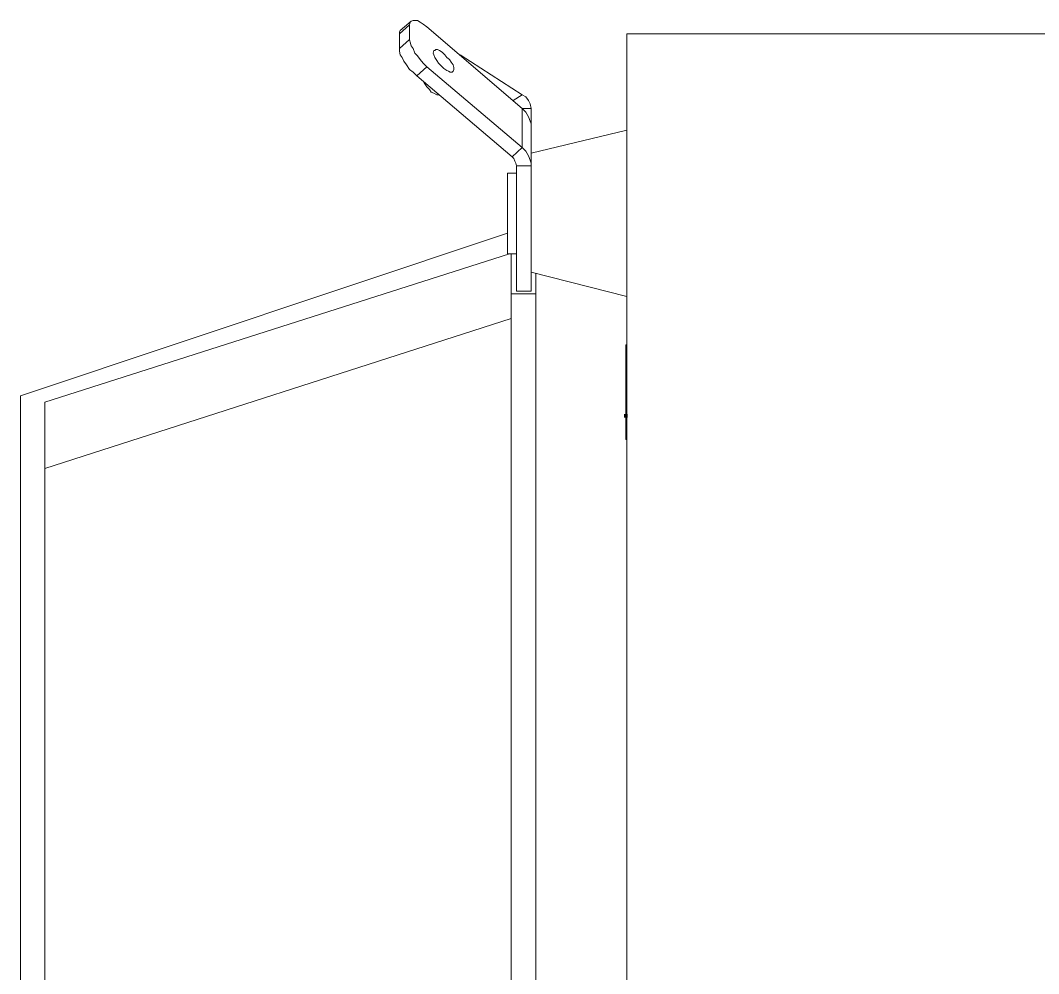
# Model space of a CAD drawing. Header units: millimetres. Extents: x 1341 to 37388, y -13954 to 1849.
# Drawn here: x 29024.7 to 29379, y -86.3 to 245.5 of the extents above; entities that cross this region are included whole.
import ezdxf

# ---------------------------------------------------------------- set-up
doc = ezdxf.new("R2010")
doc.units = ezdxf.units.MM
doc.layers.add('COMPONENTE', color=3, linetype='Continuous')

# ---------------------------------------------------------------- blocks, each defined once
blk = doc.blocks.new('TRANFORMADOR_IP00_TRAEL_VISTA_FRONT')
at = {"layer": 'COMPONENTE', "linetype": 'Continuous', "lineweight": 0}
blk.add_hatch(color=256, dxfattribs=at).paths.add_polyline_path([(4810.57, 3233.5), (4810.57, 3232.23), (4811.83, 3232.23), (4811.83, 3233.5)])
for points in [[(4736.55, 3370.14), (4732.76, 3366.98)], [(4736.24, 3369.83), (4735.92, 3368.88)], [(4736.55, 3370.14), (4736.24, 3369.83)], [(4737.19, 3370.46), (4736.55, 3370.14)], [(4737.82, 3370.46), (4737.19, 3370.46)], [(4738.77, 3370.46), (4737.82, 3370.46)], [(4739.72, 3369.83), (4738.77, 3370.46)], [(4740.66, 3369.19), (4739.72, 3369.83)], [(4741.93, 3368.25), (4740.66, 3369.19)], [(4735.92, 3368.88), (4732.44, 3365.72)], [(4732.76, 3366.98), (4732.44, 3366.35), (4732.44, 3365.72)], [(4732.44, 3360.65), (4732.44, 3365.72)], [(4735.92, 3363.82), (4735.92, 3368.88)], [(4741.93, 3368.25), (4775.14, 3339.78)], [(4811.52, 3365.72), (4811.52, 2503.14)], [(4811.52, 3365.72), (4969.12, 3365.72)], [(4732.44, 3360.65), (4735.92, 3363.82)], [(4735.92, 3363.82), (4736.24, 3362.87)], [(4736.24, 3362.87), (4736.55, 3361.6)], [(4732.44, 3359.71), (4732.44, 3360.65)], [(4732.76, 3358.44), (4732.44, 3359.71)], [(4736.55, 3361.6), (4737.19, 3360.65)], [(4737.19, 3360.65), (4737.82, 3359.07)], [(4737.82, 3359.07), (4738.77, 3358.12)], [(4744.14, 3359.07), (4744.46, 3360.02)], [(4744.46, 3358.44), (4744.14, 3359.07)], [(4744.46, 3360.02), (4744.78, 3360.02)], [(4744.78, 3360.02), (4745.09, 3360.34)], [(4745.09, 3360.34), (4745.73, 3360.34)], [(4745.73, 3360.34), (4746.36, 3360.02)], [(4746.36, 3360.02), (4747.31, 3359.39)], [(4747.31, 3359.39), (4748.26, 3358.44)], [(4733.39, 3357.49), (4732.76, 3358.44)], [(4734.02, 3356.23), (4733.39, 3357.49)], [(4734.97, 3354.96), (4734.02, 3356.23)], [(4738.77, 3358.12), (4739.72, 3356.86)], [(4739.72, 3356.86), (4740.66, 3355.59)], [(4740.66, 3355.59), (4741.93, 3354.33)], [(4744.78, 3357.49), (4744.46, 3358.44)], [(4745.41, 3356.54), (4744.78, 3357.49)], [(4746.04, 3355.59), (4745.41, 3356.54)], [(4746.99, 3354.64), (4746.04, 3355.59)], [(4748.26, 3358.44), (4748.89, 3357.49)], [(4748.89, 3357.49), (4749.84, 3356.86)], [(4749.84, 3356.86), (4750.47, 3355.91)], [(4750.47, 3355.91), (4751.1, 3354.96)], [(4753.63, 3358.44), (4775.14, 3344.52)], [(4735.92, 3353.38), (4734.97, 3354.96)], [(4737.19, 3352.43), (4735.92, 3353.38)], [(4738.45, 3351.16), (4737.19, 3352.43)], [(4741.93, 3354.33), (4738.45, 3351.16)], [(4741.93, 3354.33), (4775.14, 3326.18)], [(4747.94, 3353.7), (4746.99, 3354.64)], [(4748.89, 3353.06), (4747.94, 3353.7)], [(4749.52, 3352.75), (4748.89, 3353.06)], [(4750.15, 3352.43), (4749.52, 3352.75)], [(4750.79, 3352.43), (4750.15, 3352.43)], [(4751.1, 3352.75), (4750.79, 3352.43)], [(4751.1, 3354.96), (4751.42, 3354.01)], [(4751.42, 3353.38), (4751.1, 3352.75)], [(4751.42, 3354.01), (4751.42, 3353.38)], [(4738.45, 3351.16), (4771.66, 3323.01)], [(4740.98, 3348.95), (4741.3, 3348.32)], [(4741.3, 3348.32), (4741.93, 3347.37)], [(4741.93, 3347.37), (4742.88, 3346.42)], [(4742.88, 3346.42), (4743.51, 3345.47)], [(4743.51, 3345.47), (4744.46, 3345.16)], [(4744.46, 3345.16), (4745.41, 3344.52)], [(4745.41, 3344.52), (4746.04, 3344.52)], [(4775.14, 3344.52), (4771.98, 3342.62)], [(4778.31, 3339.78), (4777.99, 3341.36), (4777.36, 3342.62), (4776.41, 3343.89), (4775.14, 3344.52)], [(4775.14, 3339.78), (4775.14, 3326.18)], [(4778.31, 3333.45), (4778.31, 3334.4), (4777.99, 3335.35), (4777.36, 3336.93), (4776.41, 3338.51), (4775.14, 3339.78)], [(4778.31, 3339.78), (4775.14, 3339.78)], [(4778.31, 3339.78), (4778.31, 3333.45)], [(4778.31, 3333.45), (4778.31, 3319.85)], [(4811.52, 3332.19), (4778.31, 3324.28)], [(4775.14, 3326.18), (4771.66, 3323.01)], [(4778.31, 3319.85), (4778.31, 3320.8), (4777.99, 3321.75), (4777.36, 3323.33), (4776.41, 3324.91), (4775.14, 3326.18)], [(4773.24, 3319.85), (4772.93, 3320.8), (4772.61, 3321.43), (4772.3, 3322.38), (4771.66, 3323.01)], [(4778.31, 3319.85), (4773.24, 3319.85)], [(4773.24, 3319.85), (4773.24, 3299.92)], [(4778.31, 3319.85), (4778.31, 3309.73)], [(4773.24, 3317.32), (4770.08, 3317.32)], [(4770.08, 3289.17), (4770.08, 3317.32)], [(4778.31, 3309.73), (4778.31, 3282.84)], [(4773.24, 3292.65), (4773.24, 3299.92)], [(4600.57, 3239.82), (4770.08, 3296.44)], [(4773.24, 3292.65), (4773.24, 3276.2)], [(4609.11, 3237.61), (4770.71, 3289.17)], [(4770.08, 3289.17), (4773.24, 3289.17)], [(4771.35, 3289.17), (4771.35, 3275.25)], [(4778.31, 3282.84), (4811.52, 3274.3)], [(4778.31, 3282.84), (4778.31, 3276.2)], [(4779.89, 3275.25), (4779.89, 3282.21)], [(4771.35, 3275.25), (4779.89, 3275.25)], [(4771.35, 3275.25), (4771.35, 2624.92)], [(4773.24, 3276.2), (4778.31, 3276.2)], [(4779.89, 3275.25), (4779.89, 2619.54)], [(4609.11, 3214.52), (4771.35, 3266.71)], [(4811.2, 3257.54), (4811.52, 3257.54)], [(4811.2, 3224.64), (4811.2, 3257.54)], [(4811.2, 3249.63), (4811.2, 3249.63)], [(4811.2, 3249.63), (4811.2, 3232.86)], [(4600.57, 2674.89), (4600.57, 3239.82)], [(4609.11, 2677.11), (4609.11, 3237.61)], [(4811.2, 3232.86), (4811.2, 3232.86)], [(4811.2, 3232.55), (4811.2, 3232.55)], [(4811.2, 3224.64), (4811.52, 3224.64)]]:
    blk.add_lwpolyline(points, dxfattribs=at)

msp = doc.modelspace()

# ---------------------------------------------------------------- block references
at = {"linetype": 'ByBlock'}
msp.add_blockref('TRANFORMADOR_IP00_TRAEL_VISTA_FRONT', (24424.17, -3124.97), dxfattribs=at)

doc.saveas('drawing.dxf')
